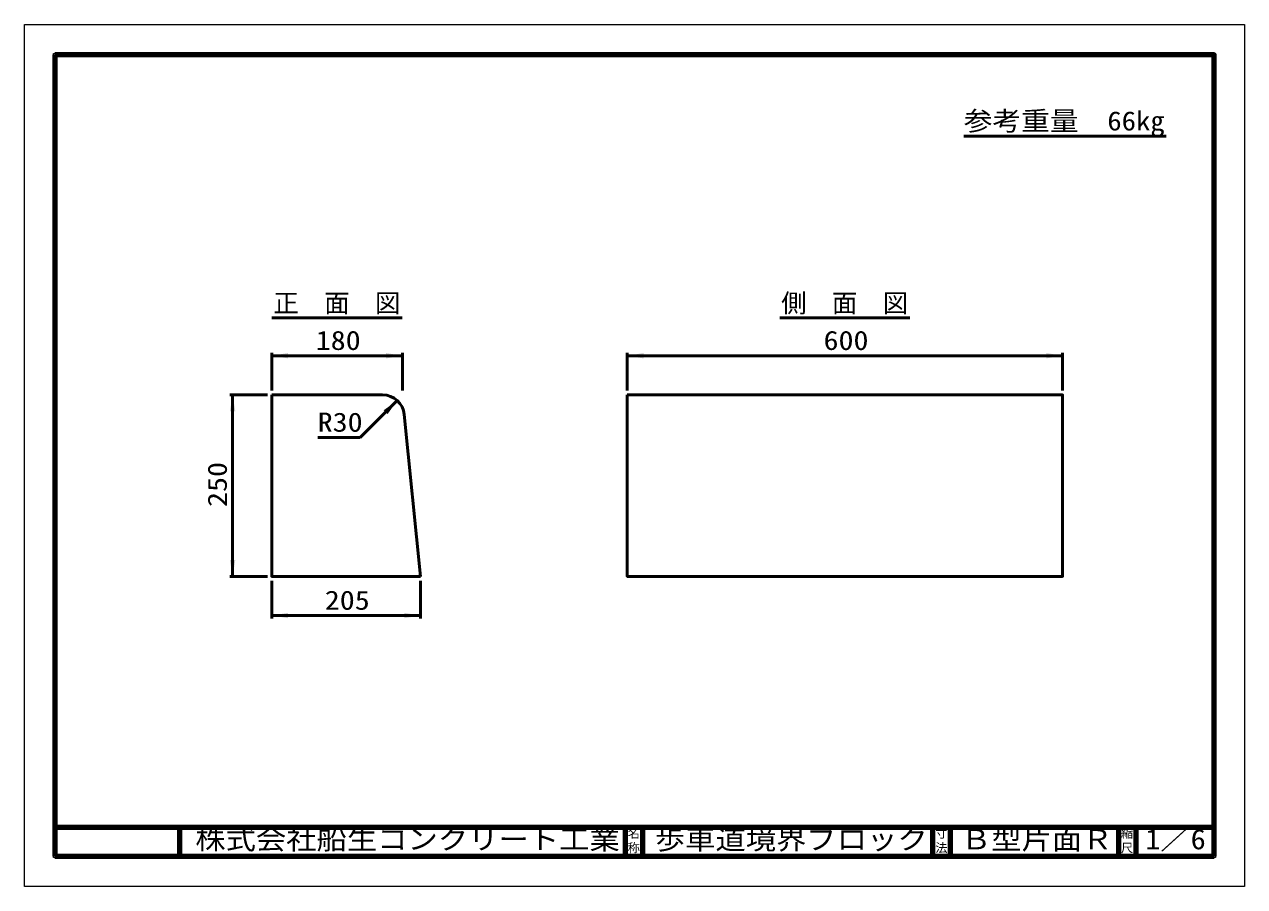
# Model space of a CAD drawing. Units: millimetres, scale not verified, with parts at other scales. Extents: x -2102 to 2102, y -1485 to 1485.
import ezdxf
from ezdxf.enums import TextEntityAlignment as Align

# ---------------------------------------------------------------- set-up
doc = ezdxf.new("R2010")
doc.units = ezdxf.units.MM
doc.header["$LTSCALE"] = 5
doc.layers.add('0-0_V-nasSTD', color=7, linetype='Continuous', lineweight=50)
doc.layers.add('0-1_0', color=7, linetype='Continuous', lineweight=50)
doc.styles.add('ＭＳ ゴシック', font='')
doc.styles.get('ＭＳ ゴシック').set_extended_font_data('MS Gothic')

msp = doc.modelspace()

# ---------------------------------------------------------------- linework, layer by layer
at = {"layer": '0-0_V-nasSTD', "lineweight": 100}
for p, q in [((-1997.5, 1380), (-1997.5, -1380)), ((-32.5, -1280), (-32.5, -1380)), ((27.5, -1280), (27.5, -1380)), ((1027.5, -1280), (1027.5, -1380)), ((1087.5, -1280), (1087.5, -1380)), ((1667.5, -1280), (1667.5, -1380)), ((1727.5, -1280), (1727.5, -1380)), ((-1997.5, -1380), (1997.5, -1380))]:
    msp.add_line(p, q, dxfattribs=at)
at = {"layer": '0-0_V-nasSTD'}
for p, q in [((-1250, 353.75), (-1250, 223.75)), ((-1250, 343.75), (-800, 343.75)), ((-800, 353.75), (-800, 223.75)), ((-25, 353.75), (-25, 223.75)), ((-25, 343.75), (1475, 343.75)), ((1475, 353.75), (1475, 223.75)), ((-1395, 208.75), (-1265, 208.75)), ((-1385, -416.25), (-1385, 208.75)), ((-867.874, 208.75), (-1250, 208.75)), ((-944.828, 62.08), (-817.549, 189.359)), ((-793.246, 141.213), (-737.5, -416.25)), ((-1091.828, 62.08), (-944.828, 62.08)), ((-1395, -416.25), (-1265, -416.25)), ((-1250, -561.25), (-1250, -431.25)), ((-737.5, -561.25), (-737.5, -431.25)), ((-1250, -551.25), (-737.5, -551.25))]:
    msp.add_line(p, q, dxfattribs=at)
at = {"layer": '0-0_V-nasSTD', "lineweight": 18}
for points in [[(-2102.5, -1485), (-2102.5, 1485), (2102.5, 1485), (2102.5, -1485)], [(-2002.5, -1385), (-2002.5, 1385), (2002.5, 1385), (2002.5, -1385)]]:
    msp.add_lwpolyline(points, close=True, dxfattribs=at)
at = {"layer": '0-0_V-nasSTD', "lineweight": 100}
msp.add_lwpolyline([(1997.5, -1380), (1997.5, 1380), (-1997.5, 1380)], dxfattribs=at)
at = {"layer": '0-0_V-nasSTD'}
msp.add_lwpolyline([(-1250, 208.75), (-1250, -416.25), (-737.5, -416.25)], dxfattribs=at)
msp.add_lwpolyline([(-25, 208.75), (-25, -416.25), (1475, -416.25), (1475, 208.75)], close=True, dxfattribs=at)
msp.add_arc((-867.874, 133.75), 75, 5.71059, 90, dxfattribs=at)
for points in [[(-1250, 343.75), (-1193.75, 334.375), (-1193.75, 353.125)], [(-856.25, 334.375), (-856.25, 353.125), (-800, 343.75)], [(-25, 343.75), (31.25, 334.375), (31.25, 353.125)], [(1418.75, 334.375), (1418.75, 353.125), (1475, 343.75)], [(-1394.375, 152.5), (-1385, 208.75), (-1375.625, 152.5)], [(-863.953, 156.213), (-850.694, 142.955), (-817.549, 189.359)], [(-1394.375, -360), (-1385, -416.25), (-1375.625, -360)], [(-1250, -551.25), (-1193.75, -560.625), (-1193.75, -541.875)], [(-793.75, -560.625), (-793.75, -541.875), (-737.5, -551.25)]]:
    msp.add_solid(points, dxfattribs=at)
at = {"layer": '0-1_0'}
for p, q in [((1832.5, 1099.806), (1134.5, 1099.806)), ((-1249.375, 473.75), (-800.625, 473.75)), ((500.625, 473.75), (949.375, 473.75))]:
    msp.add_line(p, q, dxfattribs=at)
at = {"layer": '0-1_0', "lineweight": 100}
for p, q in [((-1997.5, -1280), (1997.5, -1280)), ((-1567.5, -1280), (-1567.5, -1380))]:
    msp.add_line(p, q, dxfattribs=at)

# ---------------------------------------------------------------- texts
at = {"layer": '0-0_V-nasSTD', "style": 'ＭＳ ゴシック'}
for s, height, width, p in [('参考重量\u300066kg', 65.98, 1.1, (1134.5, 1099.806)), ('180', 65.98, 1.15, (-1098.5, 343.75)), ('600', 65.98, 1.15, (651.5, 343.75)), ('R30', 65.98, 1.15, (-1091.828, 62.08)), ('205', 65.98, 1.15, (-1067.25, -551.25)), ('株式会社船生コンクリート工業', 69.65, 1.1, (-1513.75, -1377.5)), ('歩車道境界ブロック', 69.65, 1.1, (70, -1377.5)), ('Ｂ型片面Ｒ', 69.65, 1.1, (1125, -1377.5)), ('1／6', 69.65, 1.1, (1760, -1377.418))]:
    msp.add_text(s, height=height, dxfattribs=dict(at, width=width)).set_placement(p, align=Align.BOTTOM_LEFT)
for s, height, p in [('正\u3000面\u3000図', 64.15, (-1244.375, 473.75)), ('側\u3000面\u3000図', 64.15, (505.625, 473.75)), ('名', 30.79, (-23.518, -1326.001)), ('寸', 30.79, (1036.482, -1326.001)), ('縮', 30.79, (1676.482, -1326.001)), ('称', 30.79, (-23.524, -1375.99)), ('法', 30.79, (1036.476, -1375.99)), ('尺', 30.79, (1676.476, -1375.99))]:
    msp.add_text(s, height=height, dxfattribs=at).set_placement(p, align=Align.BOTTOM_LEFT)
at = {"layer": '0-0_V-nasSTD', "style": 'ＭＳ ゴシック', "width": 1.15}
msp.add_text('250', height=65.98, rotation=90, dxfattribs=at).set_placement((-1385, -177.25), align=Align.BOTTOM_LEFT)

doc.saveas('drawing.dxf')
